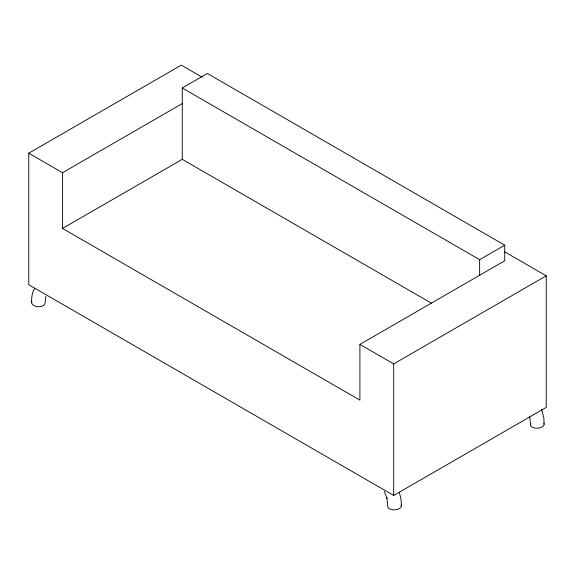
<?xml version="1.0" encoding="UTF-8"?>
<svg xmlns="http://www.w3.org/2000/svg" width="575" height="575" viewBox="0 0 575 575"><rect width="100%" height="100%" fill="white"/><g stroke="black" fill="none" stroke-linecap="round" stroke-linejoin="round"><path stroke-width="0.86" d="M31.546 302.328C31.618 297.505 31.956 292.38 34.759 288.255M45.784 296.412L45.173 302.788A6.821 4.169 3.1 0 1 37.468 306.662A6.821 4.169 3.1 0 1 31.776 301.257M504.318 251.62L546.25 275.827L546.25 407.38L393.702 495.456L28.75 284.754L28.75 153.202L181.298 65.126L202.263 77.23M431.494 303.226L182.261 159.333L182.261 87.982L207.367 73.485L504.735 245.173L504.735 260.777L359.914 344.396L359.914 400.135L62.538 228.447L62.538 172.708L182.261 103.586M62.538 228.447L182.261 159.333M182.261 87.982L479.629 259.663L504.735 245.173M359.914 344.396L393.702 363.903L546.25 275.827M28.75 153.202L62.538 172.708M384.344 491.618L387.033 498.309L386.853 497.72L387.751 506.417A6.821 3.694 -2.9 0 0 395.449 509.809A6.821 3.694 -2.9 0 0 401.149 504.987M541.679 409.479L543.806 417.838L544.13 424.271M399.431 492.667L401.048 499.503L401.379 505.935M529.762 416.817L530.502 424.753M479.629 259.663L479.629 275.274M393.702 363.903L393.702 495.456M543.9 423.322A6.821 3.694 -2.9 0 1 537.316 428.21A6.821 3.694 -2.9 0 1 530.732 423.789"/></g></svg>
